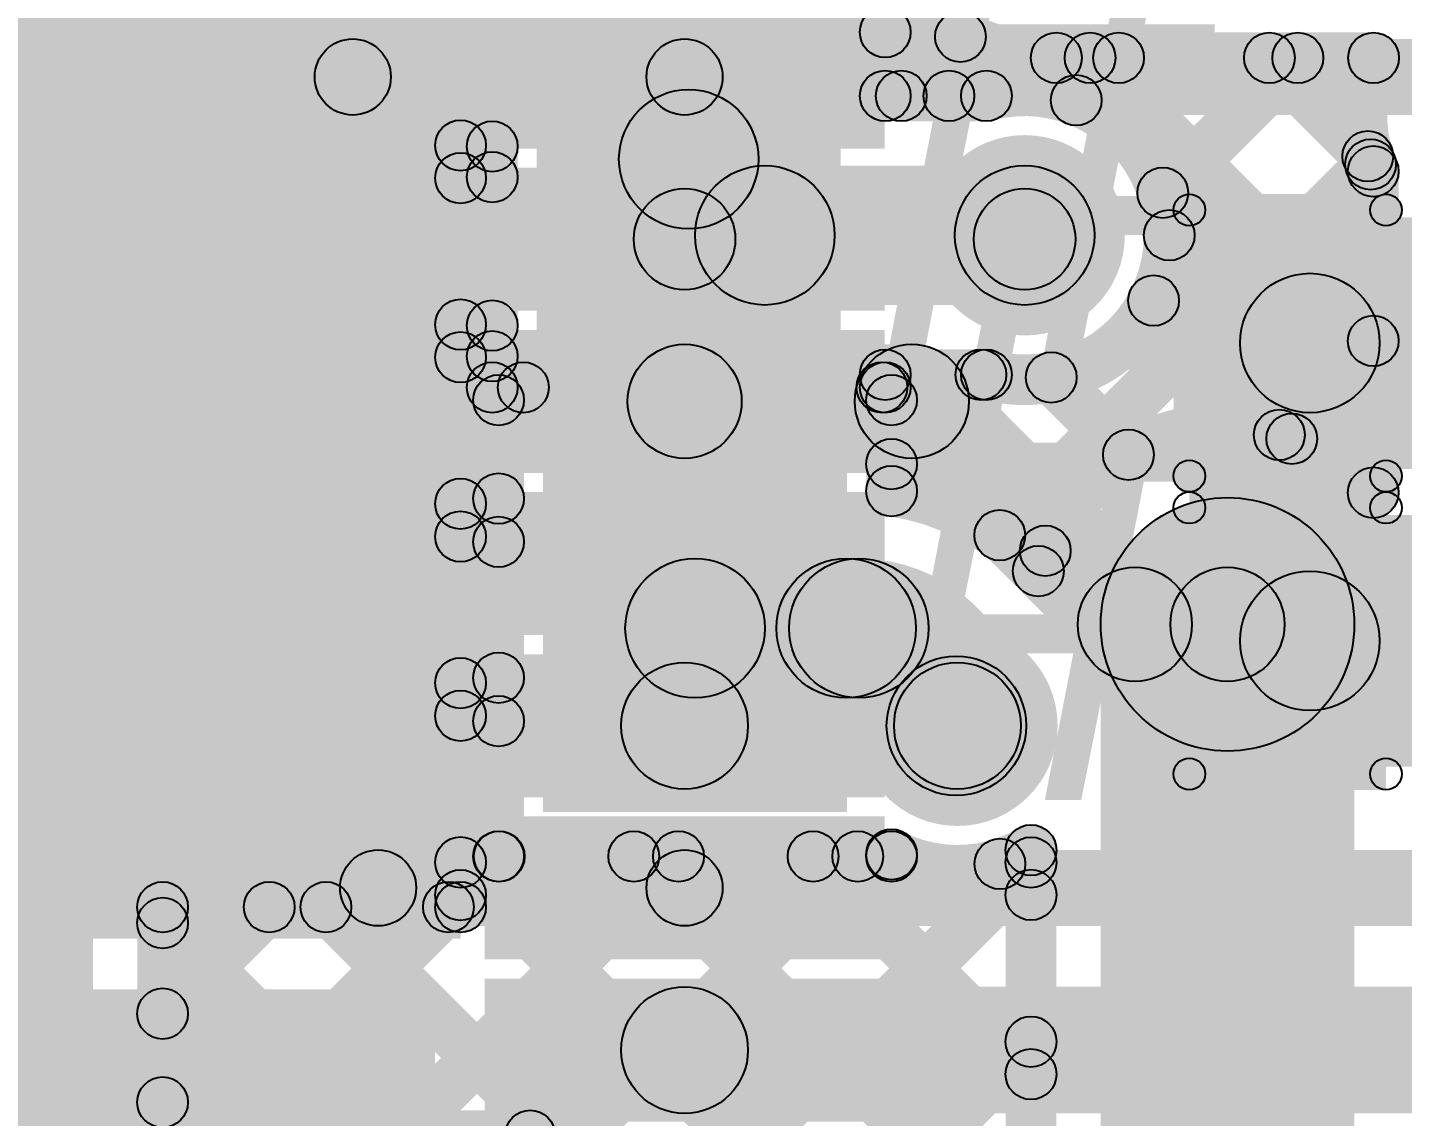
# Model space of a CAD drawing. Header units: millimetres. Extents: x -0.24 to 2.5, y 0 to 2.55.
# Drawn here: x 2.0567 to 2.2736, y 0.509 to 0.6808 of the extents above; entities that cross this region are included whole.
import ezdxf

# ---------------------------------------------------------------- set-up
doc = ezdxf.new("R2010")
doc.units = ezdxf.units.MM
doc.header["$MEASUREMENT"] = 0
for name, color, linetype in [('BottomLayer', 5, 'Continuous'), ('BottomPaste', 16, 'Continuous'), ('BottomSolder', 6, 'Continuous'), ('TopLayer', 1, 'Continuous'), ('TopOverlay', 2, 'Continuous'), ('TopPaste', 8, 'Continuous'), ('TopSolder', 216, 'Continuous'), ('ViaHoleLayer', 16, 'Continuous')]:
    doc.layers.add(name, color=color, linetype=linetype)

# ---------------------------------------------------------------- blocks, each defined once
blk = doc.blocks.new('C__0603_33')
at = {"layer": 'TopLayer'}
for points in [[(-0.015, 0.0175), (-0.015, -0.0175), (-0.045, -0.0175), (-0.045, 0.0175)], [(0.045, 0.0175), (0.045, -0.0175), (0.015, -0.0175), (0.015, 0.0175)]]:
    blk.add_hatch(color=1, dxfattribs=at).paths.add_polyline_path(points)
at = {"layer": 'TopOverlay'}
h = blk.add_hatch(color=2, dxfattribs=at)
edge = h.paths.add_edge_path()
edge.add_arc((-0.049, 0.021), 0.0025, 0, 360)
h = blk.add_hatch(color=2, dxfattribs=at)
edge = h.paths.add_edge_path()
edge.add_arc((-0.049, 0.021), 0.0025, 0, 360)
for points in [[(-0.049, 0.0185), (-0.049, 0.0235), (-0.018, 0.0235), (-0.018, 0.0185)], [(0.018, 0.0185), (0.018, 0.0235), (0.049, 0.0235), (0.049, 0.0185)], [(-0.0465, -0.021), (-0.0515, -0.021), (-0.0515, 0.021), (-0.0465, 0.021)], [(0.0515, -0.021), (0.0465, -0.021), (0.0465, 0.021), (0.0515, 0.021)], [(-0.049, -0.0235), (-0.049, -0.0185), (-0.018, -0.0185), (-0.018, -0.0235)], [(0.018, -0.0235), (0.018, -0.0185), (0.049, -0.0185), (0.049, -0.0235)]]:
    blk.add_hatch(color=2, dxfattribs=at).paths.add_polyline_path(points)
h = blk.add_hatch(color=2, dxfattribs=at)
edge = h.paths.add_edge_path()
edge.add_arc((-0.018, 0.021), 0.0025, 0, 360)
h = blk.add_hatch(color=2, dxfattribs=at)
edge = h.paths.add_edge_path()
edge.add_arc((0.018, 0.021), 0.0025, 0, 360)
h = blk.add_hatch(color=2, dxfattribs=at)
edge = h.paths.add_edge_path()
edge.add_arc((0.049, 0.021), 0.0025, 0, 360)
h = blk.add_hatch(color=2, dxfattribs=at)
edge = h.paths.add_edge_path()
edge.add_arc((0.049, 0.021), 0.0025, 0, 360)
h = blk.add_hatch(color=2, dxfattribs=at)
edge = h.paths.add_edge_path()
edge.add_arc((-0.049, -0.021), 0.0025, 0, 360)
h = blk.add_hatch(color=2, dxfattribs=at)
edge = h.paths.add_edge_path()
edge.add_arc((-0.049, -0.021), 0.0025, 0, 360)
h = blk.add_hatch(color=2, dxfattribs=at)
edge = h.paths.add_edge_path()
edge.add_arc((-0.018, -0.021), 0.0025, 0, 360)
h = blk.add_hatch(color=2, dxfattribs=at)
edge = h.paths.add_edge_path()
edge.add_arc((0.018, -0.021), 0.0025, 0, 360)
h = blk.add_hatch(color=2, dxfattribs=at)
edge = h.paths.add_edge_path()
edge.add_arc((0.049, -0.021), 0.0025, 0, 360)
h = blk.add_hatch(color=2, dxfattribs=at)
edge = h.paths.add_edge_path()
edge.add_arc((0.049, -0.021), 0.0025, 0, 360)
at = {"layer": 'TopPaste'}
for points in [[(-0.015, 0.0175), (-0.015, -0.0175), (-0.045, -0.0175), (-0.045, 0.0175)], [(0.045, 0.0175), (0.045, -0.0175), (0.015, -0.0175), (0.015, 0.0175)]]:
    blk.add_hatch(color=8, dxfattribs=at).paths.add_polyline_path(points)
at = {"layer": 'TopSolder'}
for points in [[(-0.01264, 0.01986), (-0.01264, -0.01986), (-0.04736, -0.01986), (-0.04736, 0.01986)], [(0.04736, 0.01986), (0.04736, -0.01986), (0.01264, -0.01986), (0.01264, 0.01986)]]:
    blk.add_hatch(color=216, dxfattribs=at).paths.add_polyline_path(points)
at = {"layer": 'TopOverlay'}
for centre in [(-0.049, 0.021), (-0.049, 0.021), (-0.018, 0.021), (0.018, 0.021), (0.049, 0.021), (0.049, 0.021), (-0.049, -0.021), (-0.049, -0.021), (-0.018, -0.021), (0.018, -0.021), (0.049, -0.021), (0.049, -0.021)]:
    blk.add_circle(centre, 0.0025, dxfattribs=at)
blk = doc.blocks.new('C__0603_34')
at = {"layer": 'TopLayer'}
for points in [[(-0.015, 0.0175), (-0.015, -0.0175), (-0.045, -0.0175), (-0.045, 0.0175)], [(0.045, 0.0175), (0.045, -0.0175), (0.015, -0.0175), (0.015, 0.0175)]]:
    blk.add_hatch(color=1, dxfattribs=at).paths.add_polyline_path(points)
at = {"layer": 'TopOverlay'}
h = blk.add_hatch(color=2, dxfattribs=at)
edge = h.paths.add_edge_path()
edge.add_arc((-0.049, 0.021), 0.0025, 0, 360)
h = blk.add_hatch(color=2, dxfattribs=at)
edge = h.paths.add_edge_path()
edge.add_arc((-0.049, 0.021), 0.0025, 0, 360)
for points in [[(-0.049, 0.0185), (-0.049, 0.0235), (-0.018, 0.0235), (-0.018, 0.0185)], [(0.018, 0.0185), (0.018, 0.0235), (0.049, 0.0235), (0.049, 0.0185)], [(-0.0465, -0.021), (-0.0515, -0.021), (-0.0515, 0.021), (-0.0465, 0.021)], [(0.0515, -0.021), (0.0465, -0.021), (0.0465, 0.021), (0.0515, 0.021)], [(-0.049, -0.0235), (-0.049, -0.0185), (-0.018, -0.0185), (-0.018, -0.0235)], [(0.018, -0.0235), (0.018, -0.0185), (0.049, -0.0185), (0.049, -0.0235)]]:
    blk.add_hatch(color=2, dxfattribs=at).paths.add_polyline_path(points)
h = blk.add_hatch(color=2, dxfattribs=at)
edge = h.paths.add_edge_path()
edge.add_arc((-0.018, 0.021), 0.0025, 0, 360)
h = blk.add_hatch(color=2, dxfattribs=at)
edge = h.paths.add_edge_path()
edge.add_arc((0.018, 0.021), 0.0025, 0, 360)
h = blk.add_hatch(color=2, dxfattribs=at)
edge = h.paths.add_edge_path()
edge.add_arc((0.049, 0.021), 0.0025, 0, 360)
h = blk.add_hatch(color=2, dxfattribs=at)
edge = h.paths.add_edge_path()
edge.add_arc((0.049, 0.021), 0.0025, 0, 360)
h = blk.add_hatch(color=2, dxfattribs=at)
edge = h.paths.add_edge_path()
edge.add_arc((-0.049, -0.021), 0.0025, 0, 360)
h = blk.add_hatch(color=2, dxfattribs=at)
edge = h.paths.add_edge_path()
edge.add_arc((-0.049, -0.021), 0.0025, 0, 360)
h = blk.add_hatch(color=2, dxfattribs=at)
edge = h.paths.add_edge_path()
edge.add_arc((-0.018, -0.021), 0.0025, 0, 360)
h = blk.add_hatch(color=2, dxfattribs=at)
edge = h.paths.add_edge_path()
edge.add_arc((0.018, -0.021), 0.0025, 0, 360)
h = blk.add_hatch(color=2, dxfattribs=at)
edge = h.paths.add_edge_path()
edge.add_arc((0.049, -0.021), 0.0025, 0, 360)
h = blk.add_hatch(color=2, dxfattribs=at)
edge = h.paths.add_edge_path()
edge.add_arc((0.049, -0.021), 0.0025, 0, 360)
at = {"layer": 'TopPaste'}
for points in [[(-0.015, 0.0175), (-0.015, -0.0175), (-0.045, -0.0175), (-0.045, 0.0175)], [(0.045, 0.0175), (0.045, -0.0175), (0.015, -0.0175), (0.015, 0.0175)]]:
    blk.add_hatch(color=8, dxfattribs=at).paths.add_polyline_path(points)
at = {"layer": 'TopSolder'}
for points in [[(-0.01264, 0.01986), (-0.01264, -0.01986), (-0.04736, -0.01986), (-0.04736, 0.01986)], [(0.04736, 0.01986), (0.04736, -0.01986), (0.01264, -0.01986), (0.01264, 0.01986)]]:
    blk.add_hatch(color=216, dxfattribs=at).paths.add_polyline_path(points)
at = {"layer": 'TopOverlay'}
for centre in [(-0.049, 0.021), (-0.049, 0.021), (-0.018, 0.021), (0.018, 0.021), (0.049, 0.021), (0.049, 0.021), (-0.049, -0.021), (-0.049, -0.021), (-0.018, -0.021), (0.018, -0.021), (0.049, -0.021), (0.049, -0.021)]:
    blk.add_circle(centre, 0.0025, dxfattribs=at)
blk = doc.blocks.new('RES_0805_B_79')
at = {"layer": 'BottomLayer'}
for points in [[(-0.06, 0.025), (-0.02, 0.025), (-0.02, -0.025), (-0.06, -0.025)], [(0.02, 0.025), (0.06, 0.025), (0.06, -0.025), (0.02, -0.025)]]:
    blk.add_hatch(color=5, dxfattribs=at).paths.add_polyline_path(points)
at = {"layer": 'BottomPaste'}
for points in [[(-0.06, 0.025), (-0.02, 0.025), (-0.02, -0.025), (-0.06, -0.025)], [(0.02, 0.025), (0.06, 0.025), (0.06, -0.025), (0.02, -0.025)]]:
    blk.add_hatch(color=16, dxfattribs=at).paths.add_polyline_path(points)
at = {"layer": 'BottomSolder'}
for points in [[(-0.064, 0.029), (-0.016, 0.029), (-0.016, -0.029), (-0.064, -0.029)], [(0.016, 0.029), (0.064, 0.029), (0.064, -0.029), (0.016, -0.029)]]:
    blk.add_hatch(color=6, dxfattribs=at).paths.add_polyline_path(points)
blk = doc.blocks.new('RES_0805_B_81')
at = {"layer": 'BottomLayer'}
for points in [[(-0.06, 0.025), (-0.02, 0.025), (-0.02, -0.025), (-0.06, -0.025)], [(0.02, 0.025), (0.06, 0.025), (0.06, -0.025), (0.02, -0.025)]]:
    blk.add_hatch(color=5, dxfattribs=at).paths.add_polyline_path(points)
at = {"layer": 'BottomPaste'}
for points in [[(-0.06, 0.025), (-0.02, 0.025), (-0.02, -0.025), (-0.06, -0.025)], [(0.02, 0.025), (0.06, 0.025), (0.06, -0.025), (0.02, -0.025)]]:
    blk.add_hatch(color=16, dxfattribs=at).paths.add_polyline_path(points)
at = {"layer": 'BottomSolder'}
for points in [[(-0.064, 0.029), (-0.016, 0.029), (-0.016, -0.029), (-0.064, -0.029)], [(0.016, 0.029), (0.064, 0.029), (0.064, -0.029), (0.016, -0.029)]]:
    blk.add_hatch(color=6, dxfattribs=at).paths.add_polyline_path(points)
blk = doc.blocks.new('16_TSSOP_102')
at = {"layer": 'TopLayer'}
for points in [[(0.07579, 0.07126), (0.13091, 0.07126), (0.13091, 0.05669), (0.07579, 0.05669)], [(0.07579, 0.04567), (0.13091, 0.04567), (0.13091, 0.0311), (0.07579, 0.0311)], [(0.07579, 0.02008), (0.13091, 0.02008), (0.13091, 0.00551), (0.07579, 0.00551)], [(0.07579, -0.00551), (0.13091, -0.00551), (0.13091, -0.02008), (0.07579, -0.02008)], [(0.07579, -0.0311), (0.13091, -0.0311), (0.13091, -0.04567), (0.07579, -0.04567)], [(0.07579, -0.05669), (0.13091, -0.05669), (0.13091, -0.07126), (0.07579, -0.07126)], [(0.07579, -0.08228), (0.13091, -0.08228), (0.13091, -0.09685), (0.07579, -0.09685)]]:
    blk.add_hatch(color=1, dxfattribs=at).paths.add_polyline_path(points)
at = {"layer": 'TopOverlay'}
blk.add_hatch(color=2, dxfattribs=at).paths.add_polyline_path([(-0.079, -0.10694), (-0.079, -0.09906), (0.079, -0.09906), (0.079, -0.10694)])
h = blk.add_hatch(color=2, dxfattribs=at)
edge = h.paths.add_edge_path()
edge.add_arc((0.079, -0.103), 0.00394, 0, 360)
at = {"layer": 'TopPaste'}
for points in [[(0.07579, 0.07126), (0.13091, 0.07126), (0.13091, 0.05669), (0.07579, 0.05669)], [(0.07579, 0.04567), (0.13091, 0.04567), (0.13091, 0.0311), (0.07579, 0.0311)], [(0.07579, 0.02008), (0.13091, 0.02008), (0.13091, 0.00551), (0.07579, 0.00551)], [(0.07579, -0.00551), (0.13091, -0.00551), (0.13091, -0.02008), (0.07579, -0.02008)], [(0.07579, -0.0311), (0.13091, -0.0311), (0.13091, -0.04567), (0.07579, -0.04567)], [(0.07579, -0.05669), (0.13091, -0.05669), (0.13091, -0.07126), (0.07579, -0.07126)], [(0.07579, -0.08228), (0.13091, -0.08228), (0.13091, -0.09685), (0.07579, -0.09685)]]:
    blk.add_hatch(color=8, dxfattribs=at).paths.add_polyline_path(points)
at = {"layer": 'TopSolder'}
for points in [[(0.07179, 0.07526), (0.13491, 0.07526), (0.13491, 0.05269), (0.07179, 0.05269)], [(0.07179, 0.04967), (0.13491, 0.04967), (0.13491, 0.0271), (0.07179, 0.0271)], [(0.07179, 0.02408), (0.13491, 0.02408), (0.13491, 0.00151), (0.07179, 0.00151)], [(0.07179, -0.00151), (0.13491, -0.00151), (0.13491, -0.02408), (0.07179, -0.02408)], [(0.07179, -0.0271), (0.13491, -0.0271), (0.13491, -0.04967), (0.07179, -0.04967)], [(0.07179, -0.05269), (0.13491, -0.05269), (0.13491, -0.07526), (0.07179, -0.07526)], [(0.07179, -0.07828), (0.13491, -0.07828), (0.13491, -0.10085), (0.07179, -0.10085)]]:
    blk.add_hatch(color=216, dxfattribs=at).paths.add_polyline_path(points)
at = {"layer": 'TopOverlay'}
blk.add_circle((0.079, -0.103), 0.00394, dxfattribs=at)

msp = doc.modelspace()

# ---------------------------------------------------------------- hatches: boundary and pattern name
at = {"layer": 'BottomLayer'}
for points in [[(2.129, 0.542), (2.121, 0.542), (2.121, 0.71), (2.129, 0.71)], [(1.984, 0.553), (2.114, 0.553), (2.114, 0.699), (1.984, 0.699)], [(2.134, 0.624), (2.126, 0.624), (2.126, 0.696), (2.134, 0.696)], [(2.196, 0.67), (2.188, 0.67), (2.188, 0.68819), (2.196, 0.68819)], [(2.18917, 0.67722), (2.19483, 0.68288), (2.20488, 0.67283), (2.19922, 0.66717)], [(2.19736, 0.66717), (2.19171, 0.67283), (2.20104, 0.68216), (2.2067, 0.67651)], [(2.219, 0.672), (2.219, 0.68), (2.26904, 0.68), (2.26904, 0.672)], [(2.22496, 0.66648), (2.2193, 0.67214), (2.22599, 0.67883), (2.23165, 0.67317)], [(2.2215, 0.67317), (2.22716, 0.67883), (2.27183, 0.63416), (2.26617, 0.6285)], [(2.23863, 0.65187), (2.23298, 0.65753), (2.25428, 0.67883), (2.25993, 0.67317)], [(2.24979, 0.67317), (2.25544, 0.67883), (2.27097, 0.6633), (2.26531, 0.65765)], [(2.192, 0.666), (2.192, 0.674), (2.20797, 0.674), (2.20797, 0.666)], [(2.12217, 0.65937), (2.12783, 0.66502), (2.13283, 0.66002), (2.12717, 0.65437)], [(2.12783, 0.6542), (2.12217, 0.65986), (2.12717, 0.66486), (2.13283, 0.6592)], [(2.21289, 0.59785), (2.20724, 0.60351), (2.26574, 0.66201), (2.2714, 0.65635)], [(2.173, 0.637), (2.173, 0.659), (2.214, 0.659), (2.214, 0.637)], [(2.273, 0.60739), (2.265, 0.60739), (2.265, 0.65809), (2.273, 0.65809)], [(2.23152, 0.63487), (2.23718, 0.64052), (2.25898, 0.61873), (2.25332, 0.61307)], [(2.12217, 0.63108), (2.12783, 0.63674), (2.13283, 0.63174), (2.12717, 0.62608)], [(2.12783, 0.62592), (2.12217, 0.63158), (2.12717, 0.63658), (2.13283, 0.63092)], [(2.25701, 0.61368), (2.25135, 0.61934), (2.26617, 0.63416), (2.27183, 0.6285)], [(2.12717, 0.62608), (2.13283, 0.63174), (2.13774, 0.62683), (2.13208, 0.62117)], [(2.192, 0.622), (2.192, 0.63), (2.20797, 0.63), (2.20797, 0.622)], [(2.13, 0.62), (2.13, 0.628), (2.192, 0.628), (2.192, 0.62)], [(2.19583, 0.60907), (2.19017, 0.61472), (2.20428, 0.62883), (2.20993, 0.62317)], [(2.21536, 0.62275), (2.22102, 0.62841), (2.23321, 0.61621), (2.22755, 0.61056)], [(2.131, 0.618), (2.131, 0.626), (2.193, 0.626), (2.193, 0.618)], [(2.18865, 0.62117), (2.19431, 0.62683), (2.22009, 0.60105), (2.21443, 0.59539)], [(2.135, 0.55), (2.127, 0.55), (2.127, 0.622), (2.135, 0.622)], [(2.197, 0.60764), (2.189, 0.60764), (2.189, 0.622), (2.197, 0.622)], [(2.12783, 0.59764), (2.12217, 0.60329), (2.12817, 0.60929), (2.13383, 0.60364)], [(2.12217, 0.6028), (2.12783, 0.60845), (2.13383, 0.60245), (2.12817, 0.5968)], [(2.162, 0.575), (2.162, 0.597), (2.18584, 0.597), (2.18584, 0.575)], [(2.266, 0.453), (2.226, 0.453), (2.226, 0.58661), (2.266, 0.58661)], [(2.12783, 0.56935), (2.12217, 0.57501), (2.12817, 0.58101), (2.13383, 0.57535)], [(2.12217, 0.57451), (2.12783, 0.58017), (2.13383, 0.57417), (2.12817, 0.56851)], [(2.015, 0.303), (2.067, 0.303), (2.067, 0.578), (2.015, 0.578)], [(2.131, 0.546), (2.131, 0.554), (2.193, 0.554), (2.193, 0.546)], [(2.08083, 0.46578), (2.07517, 0.47144), (2.15656, 0.55283), (2.16222, 0.54717)], [(2.1065, 0.46317), (2.10084, 0.46883), (2.18484, 0.55283), (2.1905, 0.54717)], [(2.12783, 0.54107), (2.12217, 0.54672), (2.12828, 0.55283), (2.13393, 0.54717)], [(2.12217, 0.54623), (2.12783, 0.55189), (2.21783, 0.46189), (2.21217, 0.45623)], [(2.13479, 0.46317), (2.12913, 0.46883), (2.21217, 0.55187), (2.21783, 0.54621)], [(2.14951, 0.54717), (2.15517, 0.55283), (2.21783, 0.49017), (2.21217, 0.48451)], [(2.1778, 0.54717), (2.18345, 0.55283), (2.21783, 0.51845), (2.21217, 0.5128)], [(2.20727, 0.54598), (2.21293, 0.55164), (2.21783, 0.54674), (2.21217, 0.54108)], [(2.219, 0.458), (2.211, 0.458), (2.211, 0.55098), (2.219, 0.55098)], [(2.08083, 0.49407), (2.07517, 0.49972), (2.12028, 0.54483), (2.12593, 0.53917)], [(2.08083, 0.52235), (2.07517, 0.52801), (2.09199, 0.54483), (2.09765, 0.53917)], [(2.078, 0.538), (2.078, 0.546), (2.125, 0.546), (2.125, 0.538)], [(2.10095, 0.53917), (2.1066, 0.54483), (2.1906, 0.46083), (2.18495, 0.45517)], [(2.082, 0.466), (2.074, 0.466), (2.074, 0.542), (2.082, 0.542)], [(2.07517, 0.53666), (2.08083, 0.54232), (2.15432, 0.46883), (2.14866, 0.46317)], [(2.15483, 0.45493), (2.14917, 0.46059), (2.21217, 0.52359), (2.21783, 0.51793)], [(2.07517, 0.50838), (2.08083, 0.51403), (2.12603, 0.46883), (2.12038, 0.46317)]]:
    msp.add_hatch(color=5, dxfattribs=at).paths.add_polyline_path(points)
h = msp.add_hatch(color=5, dxfattribs=at)
edge = h.paths.add_edge_path()
edge.add_arc((2.192, 0.68005), 0.004, 0, 360)
h = msp.add_hatch(color=5, dxfattribs=at)
edge = h.paths.add_edge_path()
edge.add_arc((2.20387, 0.67933), 0.004, 0, 360)
h = msp.add_hatch(color=5, dxfattribs=at)
edge = h.paths.add_edge_path()
edge.add_arc((2.219, 0.676), 0.004, 0, 360)
h = msp.add_hatch(color=5, dxfattribs=at)
edge = h.paths.add_edge_path()
edge.add_arc((2.219, 0.676), 0.004, 0, 360)
h = msp.add_hatch(color=5, dxfattribs=at)
edge = h.paths.add_edge_path()
edge.add_arc((2.22433, 0.676), 0.004, 0, 360)
h = msp.add_hatch(color=5, dxfattribs=at)
edge = h.paths.add_edge_path()
edge.add_arc((2.22882, 0.676), 0.004, 0, 360)
h = msp.add_hatch(color=5, dxfattribs=at)
edge = h.paths.add_edge_path()
edge.add_arc((2.25262, 0.676), 0.004, 0, 360)
h = msp.add_hatch(color=5, dxfattribs=at)
edge = h.paths.add_edge_path()
edge.add_arc((2.2571, 0.676), 0.004, 0, 360)
h = msp.add_hatch(color=5, dxfattribs=at)
edge = h.paths.add_edge_path()
edge.add_arc((2.26904, 0.676), 0.004, 0, 360)
h = msp.add_hatch(color=5, dxfattribs=at)
edge = h.paths.add_edge_path()
edge.add_arc((2.26904, 0.676), 0.004, 0, 360)
h = msp.add_hatch(color=5, dxfattribs=at)
edge = h.paths.add_edge_path()
edge.add_arc((2.192, 0.67), 0.004, 0, 360)
h = msp.add_hatch(color=5, dxfattribs=at)
edge = h.paths.add_edge_path()
edge.add_arc((2.192, 0.67), 0.004, 0, 360)
h = msp.add_hatch(color=5, dxfattribs=at)
edge = h.paths.add_edge_path()
edge.add_arc((2.19454, 0.67), 0.004, 0, 360)
h = msp.add_hatch(color=5, dxfattribs=at)
edge = h.paths.add_edge_path()
edge.add_arc((2.20205, 0.67), 0.004, 0, 360)
h = msp.add_hatch(color=5, dxfattribs=at)
edge = h.paths.add_edge_path()
edge.add_arc((2.20797, 0.67), 0.004, 0, 360)
h = msp.add_hatch(color=5, dxfattribs=at)
edge = h.paths.add_edge_path()
edge.add_arc((2.20797, 0.67), 0.004, 0, 360)
h = msp.add_hatch(color=5, dxfattribs=at)
edge = h.paths.add_edge_path()
edge.add_arc((2.22213, 0.66931), 0.004, 0, 360)
h = msp.add_hatch(color=5, dxfattribs=at)
edge = h.paths.add_edge_path()
edge.add_arc((2.161, 0.66), 0.011, 0, 360)
h = msp.add_hatch(color=5, dxfattribs=at)
edge = h.paths.add_edge_path()
edge.add_arc((2.125, 0.66219), 0.004, 0, 360)
h = msp.add_hatch(color=5, dxfattribs=at)
edge = h.paths.add_edge_path()
edge.add_arc((2.13, 0.66203), 0.004, 0, 360)
h = msp.add_hatch(color=5, dxfattribs=at)
edge = h.paths.add_edge_path()
edge.add_arc((2.26814, 0.66047), 0.004, 0, 360)
h = msp.add_hatch(color=5, dxfattribs=at)
edge = h.paths.add_edge_path()
edge.add_arc((2.26857, 0.65918), 0.004, 0, 360)
h = msp.add_hatch(color=5, dxfattribs=at)
edge = h.paths.add_edge_path()
edge.add_arc((2.269, 0.65809), 0.004, 0, 360)
h = msp.add_hatch(color=5, dxfattribs=at)
edge = h.paths.add_edge_path()
edge.add_arc((2.269, 0.65809), 0.004, 0, 360)
h = msp.add_hatch(color=5, dxfattribs=at)
edge = h.paths.add_edge_path()
edge.add_arc((2.125, 0.65703), 0.004, 0, 360)
h = msp.add_hatch(color=5, dxfattribs=at)
edge = h.paths.add_edge_path()
edge.add_arc((2.13, 0.65719), 0.004, 0, 360)
h = msp.add_hatch(color=5, dxfattribs=at)
edge = h.paths.add_edge_path()
edge.add_arc((2.214, 0.648), 0.01181, 0, 360)
h = msp.add_hatch(color=5, dxfattribs=at)
edge = h.paths.add_edge_path()
edge.add_arc((2.173, 0.648), 0.011, 0, 360)
h = msp.add_hatch(color=5, dxfattribs=at)
edge = h.paths.add_edge_path()
edge.add_arc((2.173, 0.648), 0.011, 0, 360)
h = msp.add_hatch(color=5, dxfattribs=at)
edge = h.paths.add_edge_path()
edge.add_arc((2.214, 0.648), 0.011, 0, 360)
h = msp.add_hatch(color=5, dxfattribs=at)
edge = h.paths.add_edge_path()
edge.add_arc((2.2358, 0.6547), 0.004, 0, 360)
h = msp.add_hatch(color=5, dxfattribs=at)
edge = h.paths.add_edge_path()
edge.add_arc((2.23681, 0.648), 0.004, 0, 360)
h = msp.add_hatch(color=5, dxfattribs=at)
edge = h.paths.add_edge_path()
edge.add_arc((2.23681, 0.648), 0.004, 0, 360)
h = msp.add_hatch(color=5, dxfattribs=at)
edge = h.paths.add_edge_path()
edge.add_arc((2.23435, 0.6377), 0.004, 0, 360)
h = msp.add_hatch(color=5, dxfattribs=at)
edge = h.paths.add_edge_path()
edge.add_arc((2.125, 0.63391), 0.004, 0, 360)
h = msp.add_hatch(color=5, dxfattribs=at)
edge = h.paths.add_edge_path()
edge.add_arc((2.13, 0.63375), 0.004, 0, 360)
h = msp.add_hatch(color=5, dxfattribs=at)
edge = h.paths.add_edge_path()
edge.add_arc((2.269, 0.63133), 0.004, 0, 360)
h = msp.add_hatch(color=5, dxfattribs=at)
edge = h.paths.add_edge_path()
edge.add_arc((2.269, 0.63133), 0.004, 0, 360)
h = msp.add_hatch(color=5, dxfattribs=at)
edge = h.paths.add_edge_path()
edge.add_arc((2.125, 0.62875), 0.004, 0, 360)
h = msp.add_hatch(color=5, dxfattribs=at)
edge = h.paths.add_edge_path()
edge.add_arc((2.13, 0.62891), 0.004, 0, 360)
h = msp.add_hatch(color=5, dxfattribs=at)
edge = h.paths.add_edge_path()
edge.add_arc((2.13, 0.62891), 0.004, 0, 360)
h = msp.add_hatch(color=5, dxfattribs=at)
edge = h.paths.add_edge_path()
edge.add_arc((2.192, 0.626), 0.004, 0, 360)
h = msp.add_hatch(color=5, dxfattribs=at)
edge = h.paths.add_edge_path()
edge.add_arc((2.2071, 0.626), 0.004, 0, 360)
h = msp.add_hatch(color=5, dxfattribs=at)
edge = h.paths.add_edge_path()
edge.add_arc((2.20797, 0.626), 0.004, 0, 360)
h = msp.add_hatch(color=5, dxfattribs=at)
edge = h.paths.add_edge_path()
edge.add_arc((2.20797, 0.626), 0.004, 0, 360)
h = msp.add_hatch(color=5, dxfattribs=at)
edge = h.paths.add_edge_path()
edge.add_arc((2.21819, 0.62558), 0.004, 0, 360)
h = msp.add_hatch(color=5, dxfattribs=at)
edge = h.paths.add_edge_path()
edge.add_arc((2.13, 0.624), 0.004, 0, 360)
h = msp.add_hatch(color=5, dxfattribs=at)
edge = h.paths.add_edge_path()
edge.add_arc((2.13, 0.624), 0.004, 0, 360)
h = msp.add_hatch(color=5, dxfattribs=at)
edge = h.paths.add_edge_path()
edge.add_arc((2.13491, 0.624), 0.004, 0, 360)
h = msp.add_hatch(color=5, dxfattribs=at)
edge = h.paths.add_edge_path()
edge.add_arc((2.19148, 0.624), 0.004, 0, 360)
h = msp.add_hatch(color=5, dxfattribs=at)
edge = h.paths.add_edge_path()
edge.add_arc((2.192, 0.624), 0.004, 0, 360)
h = msp.add_hatch(color=5, dxfattribs=at)
edge = h.paths.add_edge_path()
edge.add_arc((2.131, 0.622), 0.004, 0, 360)
h = msp.add_hatch(color=5, dxfattribs=at)
edge = h.paths.add_edge_path()
edge.add_arc((2.131, 0.622), 0.004, 0, 360)
h = msp.add_hatch(color=5, dxfattribs=at)
edge = h.paths.add_edge_path()
edge.add_arc((2.193, 0.622), 0.004, 0, 360)
h = msp.add_hatch(color=5, dxfattribs=at)
edge = h.paths.add_edge_path()
edge.add_arc((2.193, 0.622), 0.004, 0, 360)
h = msp.add_hatch(color=5, dxfattribs=at)
edge = h.paths.add_edge_path()
edge.add_arc((2.25418, 0.61651), 0.004, 0, 360)
h = msp.add_hatch(color=5, dxfattribs=at)
edge = h.paths.add_edge_path()
edge.add_arc((2.25615, 0.6159), 0.004, 0, 360)
h = msp.add_hatch(color=5, dxfattribs=at)
edge = h.paths.add_edge_path()
edge.add_arc((2.23038, 0.61338), 0.004, 0, 360)
h = msp.add_hatch(color=5, dxfattribs=at)
edge = h.paths.add_edge_path()
edge.add_arc((2.193, 0.6119), 0.004, 0, 360)
h = msp.add_hatch(color=5, dxfattribs=at)
edge = h.paths.add_edge_path()
edge.add_arc((2.125, 0.60563), 0.004, 0, 360)
h = msp.add_hatch(color=5, dxfattribs=at)
edge = h.paths.add_edge_path()
edge.add_arc((2.131, 0.60646), 0.004, 0, 360)
h = msp.add_hatch(color=5, dxfattribs=at)
edge = h.paths.add_edge_path()
edge.add_arc((2.193, 0.60764), 0.004, 0, 360)
h = msp.add_hatch(color=5, dxfattribs=at)
edge = h.paths.add_edge_path()
edge.add_arc((2.193, 0.60764), 0.004, 0, 360)
h = msp.add_hatch(color=5, dxfattribs=at)
edge = h.paths.add_edge_path()
edge.add_arc((2.269, 0.60739), 0.004, 0, 360)
h = msp.add_hatch(color=5, dxfattribs=at)
edge = h.paths.add_edge_path()
edge.add_arc((2.269, 0.60739), 0.004, 0, 360)
h = msp.add_hatch(color=5, dxfattribs=at)
edge = h.paths.add_edge_path()
edge.add_arc((2.246, 0.58661), 0.02, 0, 360)
h = msp.add_hatch(color=5, dxfattribs=at)
edge = h.paths.add_edge_path()
edge.add_arc((2.125, 0.60046), 0.004, 0, 360)
h = msp.add_hatch(color=5, dxfattribs=at)
edge = h.paths.add_edge_path()
edge.add_arc((2.131, 0.59963), 0.004, 0, 360)
h = msp.add_hatch(color=5, dxfattribs=at)
edge = h.paths.add_edge_path()
edge.add_arc((2.21007, 0.60068), 0.004, 0, 360)
h = msp.add_hatch(color=5, dxfattribs=at)
edge = h.paths.add_edge_path()
edge.add_arc((2.21726, 0.59822), 0.004, 0, 360)
h = msp.add_hatch(color=5, dxfattribs=at)
edge = h.paths.add_edge_path()
edge.add_arc((2.21616, 0.59502), 0.004, 0, 360)
h = msp.add_hatch(color=5, dxfattribs=at)
edge = h.paths.add_edge_path()
edge.add_arc((2.21616, 0.59502), 0.004, 0, 360)
h = msp.add_hatch(color=5, dxfattribs=at)
edge = h.paths.add_edge_path()
edge.add_arc((2.162, 0.586), 0.011, 0, 360)
h = msp.add_hatch(color=5, dxfattribs=at)
edge = h.paths.add_edge_path()
edge.add_arc((2.18584, 0.586), 0.011, 0, 360)
h = msp.add_hatch(color=5, dxfattribs=at)
edge = h.paths.add_edge_path()
edge.add_arc((2.18784, 0.586), 0.011, 0, 360)
h = msp.add_hatch(color=5, dxfattribs=at)
edge = h.paths.add_edge_path()
edge.add_arc((2.246, 0.58661), 0.01181, 0, 360)
h = msp.add_hatch(color=5, dxfattribs=at)
edge = h.paths.add_edge_path()
edge.add_arc((2.131, 0.57818), 0.004, 0, 360)
h = msp.add_hatch(color=5, dxfattribs=at)
edge = h.paths.add_edge_path()
edge.add_arc((2.20339, 0.57061), 0.01181, 0, 360)
h = msp.add_hatch(color=5, dxfattribs=at)
edge = h.paths.add_edge_path()
edge.add_arc((2.20323, 0.57061), 0.011, 0, 360)
h = msp.add_hatch(color=5, dxfattribs=at)
edge = h.paths.add_edge_path()
edge.add_arc((2.125, 0.57734), 0.004, 0, 360)
h = msp.add_hatch(color=5, dxfattribs=at)
edge = h.paths.add_edge_path()
edge.add_arc((2.125, 0.57218), 0.004, 0, 360)
h = msp.add_hatch(color=5, dxfattribs=at)
edge = h.paths.add_edge_path()
edge.add_arc((2.131, 0.57134), 0.004, 0, 360)
h = msp.add_hatch(color=5, dxfattribs=at)
edge = h.paths.add_edge_path()
edge.add_arc((2.131, 0.55), 0.004, 0, 360)
h = msp.add_hatch(color=5, dxfattribs=at)
edge = h.paths.add_edge_path()
edge.add_arc((2.131, 0.55), 0.004, 0, 360)
h = msp.add_hatch(color=5, dxfattribs=at)
edge = h.paths.add_edge_path()
edge.add_arc((2.1311, 0.55), 0.004, 0, 360)
h = msp.add_hatch(color=5, dxfattribs=at)
edge = h.paths.add_edge_path()
edge.add_arc((2.15234, 0.55), 0.004, 0, 360)
h = msp.add_hatch(color=5, dxfattribs=at)
edge = h.paths.add_edge_path()
edge.add_arc((2.15939, 0.55), 0.004, 0, 360)
h = msp.add_hatch(color=5, dxfattribs=at)
edge = h.paths.add_edge_path()
edge.add_arc((2.18063, 0.55), 0.004, 0, 360)
h = msp.add_hatch(color=5, dxfattribs=at)
edge = h.paths.add_edge_path()
edge.add_arc((2.18767, 0.55), 0.004, 0, 360)
h = msp.add_hatch(color=5, dxfattribs=at)
edge = h.paths.add_edge_path()
edge.add_arc((2.193, 0.5503), 0.004, 0, 360)
h = msp.add_hatch(color=5, dxfattribs=at)
edge = h.paths.add_edge_path()
edge.add_arc((2.193, 0.55), 0.004, 0, 360)
h = msp.add_hatch(color=5, dxfattribs=at)
edge = h.paths.add_edge_path()
edge.add_arc((2.215, 0.55098), 0.004, 0, 360)
h = msp.add_hatch(color=5, dxfattribs=at)
edge = h.paths.add_edge_path()
edge.add_arc((2.215, 0.55098), 0.004, 0, 360)
h = msp.add_hatch(color=5, dxfattribs=at)
edge = h.paths.add_edge_path()
edge.add_arc((2.125, 0.54906), 0.004, 0, 360)
h = msp.add_hatch(color=5, dxfattribs=at)
edge = h.paths.add_edge_path()
edge.add_arc((2.2101, 0.54881), 0.004, 0, 360)
h = msp.add_hatch(color=5, dxfattribs=at)
edge = h.paths.add_edge_path()
edge.add_arc((2.215, 0.54904), 0.004, 0, 360)
h = msp.add_hatch(color=5, dxfattribs=at)
edge = h.paths.add_edge_path()
edge.add_arc((2.125, 0.5439), 0.004, 0, 360)
h = msp.add_hatch(color=5, dxfattribs=at)
edge = h.paths.add_edge_path()
edge.add_arc((2.215, 0.54391), 0.004, 0, 360)
h = msp.add_hatch(color=5, dxfattribs=at)
edge = h.paths.add_edge_path()
edge.add_arc((2.078, 0.542), 0.004, 0, 360)
h = msp.add_hatch(color=5, dxfattribs=at)
edge = h.paths.add_edge_path()
edge.add_arc((2.078, 0.542), 0.004, 0, 360)
h = msp.add_hatch(color=5, dxfattribs=at)
edge = h.paths.add_edge_path()
edge.add_arc((2.09482, 0.542), 0.004, 0, 360)
h = msp.add_hatch(color=5, dxfattribs=at)
edge = h.paths.add_edge_path()
edge.add_arc((2.10377, 0.542), 0.004, 0, 360)
h = msp.add_hatch(color=5, dxfattribs=at)
edge = h.paths.add_edge_path()
edge.add_arc((2.1231, 0.542), 0.004, 0, 360)
h = msp.add_hatch(color=5, dxfattribs=at)
edge = h.paths.add_edge_path()
edge.add_arc((2.125, 0.542), 0.004, 0, 360)
h = msp.add_hatch(color=5, dxfattribs=at)
edge = h.paths.add_edge_path()
edge.add_arc((2.125, 0.542), 0.004, 0, 360)
h = msp.add_hatch(color=5, dxfattribs=at)
edge = h.paths.add_edge_path()
edge.add_arc((2.078, 0.53949), 0.004, 0, 360)
h = msp.add_hatch(color=5, dxfattribs=at)
edge = h.paths.add_edge_path()
edge.add_arc((2.078, 0.52518), 0.004, 0, 360)
h = msp.add_hatch(color=5, dxfattribs=at)
edge = h.paths.add_edge_path()
edge.add_arc((2.215, 0.52076), 0.004, 0, 360)
h = msp.add_hatch(color=5, dxfattribs=at)
edge = h.paths.add_edge_path()
edge.add_arc((2.215, 0.51563), 0.004, 0, 360)
h = msp.add_hatch(color=5, dxfattribs=at)
edge = h.paths.add_edge_path()
edge.add_arc((2.078, 0.5112), 0.004, 0, 360)
at = {"layer": 'BottomSolder'}
h = msp.add_hatch(color=6, dxfattribs=at)
edge = h.paths.add_edge_path()
edge.add_arc((2.214, 0.648), 0.01581, 0, 360)
h = msp.add_hatch(color=6, dxfattribs=at)
edge = h.paths.add_edge_path()
edge.add_arc((2.246, 0.58661), 0.01581, 0, 360)
h = msp.add_hatch(color=6, dxfattribs=at)
edge = h.paths.add_edge_path()
edge.add_arc((2.20339, 0.57061), 0.01581, 0, 360)
at = {"layer": 'TopLayer'}
for points in [[(1.985, 0.537), (2.125, 0.537), (2.125, 0.717), (1.985, 0.717)], [(2.108, 0.66698), (2.108, 0.67898), (2.16035, 0.67898), (2.16035, 0.66698)], [(2.16035, 0.66698), (2.16035, 0.67898), (2.28402, 0.67898), (2.28402, 0.66698)], [(2.16035, 0.63939), (2.16035, 0.65539), (2.214, 0.65539), (2.214, 0.63939)], [(2.16035, 0.6128), (2.16035, 0.6308), (2.1962, 0.6308), (2.1962, 0.6128)], [(2.27, 0.584), (2.248, 0.584), (2.248, 0.631), (2.27, 0.631)], [(2.18984, 0.61543), (2.20257, 0.62816), (2.23776, 0.59297), (2.22503, 0.58024)], [(2.23139, 0.57761), (2.23139, 0.59561), (2.246, 0.59561), (2.246, 0.57761)], [(2.16035, 0.56061), (2.16035, 0.58061), (2.20339, 0.58061), (2.20339, 0.56061)], [(2.112, 0.53902), (2.112, 0.55102), (2.16035, 0.55102), (2.16035, 0.53902)], [(2.16035, 0.53902), (2.16035, 0.55102), (2.28202, 0.55102), (2.28202, 0.53902)], [(2.16035, 0.50943), (2.16035, 0.52943), (2.313, 0.52943), (2.313, 0.50943)], [(1.889, 0.452), (2.121, 0.452), (2.121, 0.529), (1.889, 0.529)]]:
    msp.add_hatch(color=1, dxfattribs=at).paths.add_polyline_path(points)
h = msp.add_hatch(color=1, dxfattribs=at)
edge = h.paths.add_edge_path()
edge.add_arc((2.108, 0.67298), 0.006, 0, 360)
h = msp.add_hatch(color=1, dxfattribs=at)
edge = h.paths.add_edge_path()
edge.add_arc((2.16035, 0.67298), 0.006, 0, 360)
h = msp.add_hatch(color=1, dxfattribs=at)
edge = h.paths.add_edge_path()
edge.add_arc((2.16035, 0.67298), 0.006, 0, 360)
h = msp.add_hatch(color=1, dxfattribs=at)
edge = h.paths.add_edge_path()
edge.add_arc((2.214, 0.648), 0.01181, 0, 360)
h = msp.add_hatch(color=1, dxfattribs=at)
edge = h.paths.add_edge_path()
edge.add_arc((2.16035, 0.64739), 0.008, 0, 360)
h = msp.add_hatch(color=1, dxfattribs=at)
edge = h.paths.add_edge_path()
edge.add_arc((2.214, 0.64739), 0.008, 0, 360)
h = msp.add_hatch(color=1, dxfattribs=at)
edge = h.paths.add_edge_path()
edge.add_arc((2.259, 0.631), 0.011, 0, 360)
h = msp.add_hatch(color=1, dxfattribs=at)
edge = h.paths.add_edge_path()
edge.add_arc((2.16035, 0.6218), 0.009, 0, 360)
h = msp.add_hatch(color=1, dxfattribs=at)
edge = h.paths.add_edge_path()
edge.add_arc((2.1962, 0.6218), 0.009, 0, 360)
h = msp.add_hatch(color=1, dxfattribs=at)
edge = h.paths.add_edge_path()
edge.add_arc((2.1962, 0.6218), 0.009, 0, 360)
h = msp.add_hatch(color=1, dxfattribs=at)
edge = h.paths.add_edge_path()
edge.add_arc((2.246, 0.58661), 0.01181, 0, 360)
h = msp.add_hatch(color=1, dxfattribs=at)
edge = h.paths.add_edge_path()
edge.add_arc((2.23139, 0.58661), 0.009, 0, 360)
h = msp.add_hatch(color=1, dxfattribs=at)
edge = h.paths.add_edge_path()
edge.add_arc((2.23139, 0.58661), 0.009, 0, 360)
h = msp.add_hatch(color=1, dxfattribs=at)
edge = h.paths.add_edge_path()
edge.add_arc((2.246, 0.58661), 0.009, 0, 360)
h = msp.add_hatch(color=1, dxfattribs=at)
edge = h.paths.add_edge_path()
edge.add_arc((2.259, 0.584), 0.011, 0, 360)
h = msp.add_hatch(color=1, dxfattribs=at)
edge = h.paths.add_edge_path()
edge.add_arc((2.20339, 0.57061), 0.01181, 0, 360)
h = msp.add_hatch(color=1, dxfattribs=at)
edge = h.paths.add_edge_path()
edge.add_arc((2.16035, 0.57061), 0.01, 0, 360)
h = msp.add_hatch(color=1, dxfattribs=at)
edge = h.paths.add_edge_path()
edge.add_arc((2.20339, 0.57061), 0.01, 0, 360)
h = msp.add_hatch(color=1, dxfattribs=at)
edge = h.paths.add_edge_path()
edge.add_arc((2.112, 0.54502), 0.006, 0, 360)
h = msp.add_hatch(color=1, dxfattribs=at)
edge = h.paths.add_edge_path()
edge.add_arc((2.16035, 0.54502), 0.006, 0, 360)
h = msp.add_hatch(color=1, dxfattribs=at)
edge = h.paths.add_edge_path()
edge.add_arc((2.16035, 0.54502), 0.006, 0, 360)
h = msp.add_hatch(color=1, dxfattribs=at)
edge = h.paths.add_edge_path()
edge.add_arc((2.16035, 0.51943), 0.01, 0, 360)
at = {"layer": 'TopSolder'}
h = msp.add_hatch(color=216, dxfattribs=at)
edge = h.paths.add_edge_path()
edge.add_arc((2.214, 0.648), 0.01581, 0, 360)
h = msp.add_hatch(color=216, dxfattribs=at)
edge = h.paths.add_edge_path()
edge.add_arc((2.246, 0.58661), 0.01581, 0, 360)
h = msp.add_hatch(color=216, dxfattribs=at)
edge = h.paths.add_edge_path()
edge.add_arc((2.20339, 0.57061), 0.01581, 0, 360)
at = {"layer": 'ViaHoleLayer'}
h = msp.add_hatch(color=16, dxfattribs=at)
edge = h.paths.add_edge_path()
edge.add_arc((2.214, 0.648), 0.00787, 0, 360)
h = msp.add_hatch(color=16, dxfattribs=at)
edge = h.paths.add_edge_path()
edge.add_arc((2.246, 0.58661), 0.00787, 0, 360)
h = msp.add_hatch(color=16, dxfattribs=at)
edge = h.paths.add_edge_path()
edge.add_arc((2.20339, 0.57061), 0.00787, 0, 360)

# ---------------------------------------------------------------- linework, layer by layer
at = {"layer": 'BottomLayer'}
for points, const_width in [([(2.219, 0.676, -0.21525), (2.192, 0.68819)], 0.008), ([(2.269, 0.65809, -0.204463), (2.26904, 0.676)], 0.008), ([(2.20797, 0.67, -0.494904), (2.23681, 0.648)], 0.008), ([(2.173, 0.648, -0.414214), (2.161, 0.66)], 0.022), ([(2.23681, 0.648, -0.494904), (2.20797, 0.626)], 0.008), ([(2.21616, 0.59502, -0.589928), (2.269, 0.60739)], 0.008), ([(2.193, 0.60764, -0.182259), (2.21616, 0.59502)], 0.008), ([(2.18784, 0.586, -0.414214), (2.20323, 0.57061)], 0.022), ([(2.215, 0.55098, -0.257181), (2.193, 0.5503)], 0.008)]:
    msp.add_lwpolyline(points, format="xyb", dxfattribs=dict(at, const_width=const_width))
for centre, radius in [((2.192, 0.68005), 0.004), ((2.20387, 0.67933), 0.004), ((2.219, 0.676), 0.004), ((2.219, 0.676), 0.004), ((2.22433, 0.676), 0.004), ((2.22882, 0.676), 0.004), ((2.25262, 0.676), 0.004), ((2.2571, 0.676), 0.004), ((2.26904, 0.676), 0.004), ((2.26904, 0.676), 0.004), ((2.192, 0.67), 0.004), ((2.192, 0.67), 0.004), ((2.19454, 0.67), 0.004), ((2.20205, 0.67), 0.004), ((2.20797, 0.67), 0.004), ((2.20797, 0.67), 0.004), ((2.22213, 0.66931), 0.004), ((2.161, 0.66), 0.011), ((2.125, 0.66219), 0.004), ((2.13, 0.66203), 0.004), ((2.26814, 0.66047), 0.004), ((2.26857, 0.65918), 0.004), ((2.269, 0.65809), 0.004), ((2.269, 0.65809), 0.004), ((2.125, 0.65703), 0.004), ((2.13, 0.65719), 0.004), ((2.173, 0.648), 0.011), ((2.173, 0.648), 0.011), ((2.214, 0.648), 0.011), ((2.2358, 0.6547), 0.004), ((2.23681, 0.648), 0.004), ((2.23681, 0.648), 0.004), ((2.23435, 0.6377), 0.004), ((2.125, 0.63391), 0.004), ((2.13, 0.63375), 0.004), ((2.269, 0.63133), 0.004), ((2.269, 0.63133), 0.004), ((2.125, 0.62875), 0.004), ((2.13, 0.62891), 0.004), ((2.13, 0.62891), 0.004), ((2.192, 0.626), 0.004), ((2.2071, 0.626), 0.004), ((2.20797, 0.626), 0.004), ((2.20797, 0.626), 0.004), ((2.21819, 0.62558), 0.004), ((2.13, 0.624), 0.004), ((2.13, 0.624), 0.004), ((2.13491, 0.624), 0.004), ((2.19148, 0.624), 0.004), ((2.192, 0.624), 0.004), ((2.131, 0.622), 0.004), ((2.131, 0.622), 0.004), ((2.193, 0.622), 0.004), ((2.193, 0.622), 0.004), ((2.25418, 0.61651), 0.004), ((2.25615, 0.6159), 0.004), ((2.23038, 0.61338), 0.004), ((2.193, 0.6119), 0.004), ((2.125, 0.60563), 0.004), ((2.131, 0.60646), 0.004), ((2.193, 0.60764), 0.004), ((2.193, 0.60764), 0.004), ((2.269, 0.60739), 0.004), ((2.269, 0.60739), 0.004), ((2.246, 0.58661), 0.02), ((2.125, 0.60046), 0.004), ((2.131, 0.59963), 0.004), ((2.21007, 0.60068), 0.004), ((2.21726, 0.59822), 0.004), ((2.21616, 0.59502), 0.004), ((2.21616, 0.59502), 0.004), ((2.162, 0.586), 0.011), ((2.18584, 0.586), 0.011), ((2.18784, 0.586), 0.011), ((2.131, 0.57818), 0.004), ((2.20323, 0.57061), 0.011), ((2.125, 0.57734), 0.004), ((2.125, 0.57218), 0.004), ((2.131, 0.57134), 0.004), ((2.131, 0.55), 0.004), ((2.131, 0.55), 0.004), ((2.1311, 0.55), 0.004), ((2.15234, 0.55), 0.004), ((2.15939, 0.55), 0.004), ((2.18063, 0.55), 0.004), ((2.18767, 0.55), 0.004), ((2.193, 0.5503), 0.004), ((2.193, 0.55), 0.004), ((2.215, 0.55098), 0.004), ((2.215, 0.55098), 0.004), ((2.125, 0.54906), 0.004), ((2.2101, 0.54881), 0.004), ((2.215, 0.54904), 0.004), ((2.125, 0.5439), 0.004), ((2.215, 0.54391), 0.004), ((2.078, 0.542), 0.004), ((2.078, 0.542), 0.004), ((2.09482, 0.542), 0.004), ((2.10377, 0.542), 0.004), ((2.1231, 0.542), 0.004), ((2.125, 0.542), 0.004), ((2.125, 0.542), 0.004), ((2.078, 0.53949), 0.004), ((2.078, 0.52518), 0.004), ((2.215, 0.52076), 0.004), ((2.215, 0.51563), 0.004), ((2.078, 0.5112), 0.004)]:
    msp.add_circle(centre, radius, dxfattribs=at)
at = {"layer": 'TopLayer'}
for centre, radius in [((2.108, 0.67298), 0.006), ((2.16035, 0.67298), 0.006), ((2.16035, 0.67298), 0.006), ((2.16035, 0.64739), 0.008), ((2.214, 0.64739), 0.008), ((2.259, 0.631), 0.011), ((2.16035, 0.6218), 0.009), ((2.1962, 0.6218), 0.009), ((2.1962, 0.6218), 0.009), ((2.23139, 0.58661), 0.009), ((2.23139, 0.58661), 0.009), ((2.246, 0.58661), 0.009), ((2.259, 0.584), 0.011), ((2.16035, 0.57061), 0.01), ((2.20339, 0.57061), 0.01), ((2.112, 0.54502), 0.006), ((2.16035, 0.54502), 0.006), ((2.16035, 0.54502), 0.006), ((2.16035, 0.51943), 0.01)]:
    msp.add_circle(centre, radius, dxfattribs=at)

# ---------------------------------------------------------------- block references
for name, p in [('16_TSSOP_102', (2.057, 0.609)), ('C__0603_33', (2.289, 0.631))]:
    msp.add_blockref(name, p)
for name, p, rotation in [('RES_0805_B_81', (2.121, 0.66), 180), ('RES_0805_B_79', (2.122, 0.586), 180), ('C__0603_34', (2.289, 0.584), 360)]:
    msp.add_blockref(name, p, dxfattribs=dict(rotation=rotation))

# ---------------------------------------------------------------- texts
at = {"layer": 'TopOverlay'}
for p in [(2.185, 0.62489), (2.186, 0.55889)]:
    msp.add_text('#', height=0.08, dxfattribs=at).set_placement(p)

doc.saveas('drawing.dxf')
